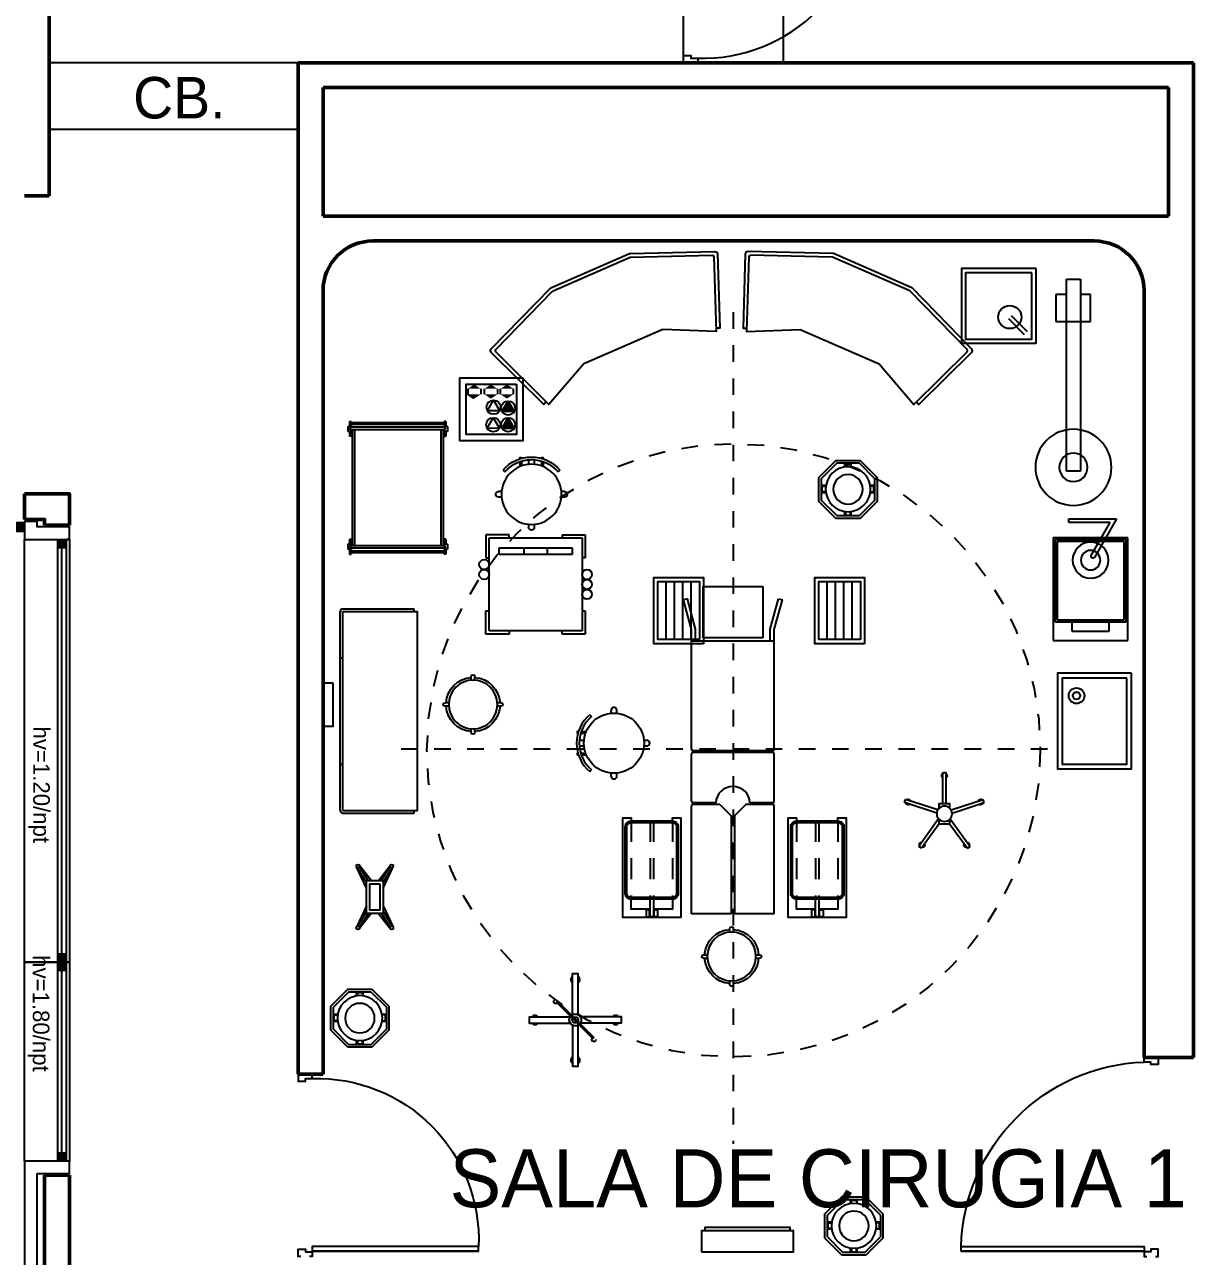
# Model space of a CAD drawing. Header units: millimetres. Extents: x 2523 to 2756, y 378 to 482.
# Drawn here: x 2573.53 to 2580.58, y 444.9 to 452.33 of the extents above; entities that cross this region are included whole.
import ezdxf

# ---------------------------------------------------------------- set-up
doc = ezdxf.new("R2010")
doc.units = ezdxf.units.MM
doc.linetypes.add('HIDDEN2', pattern=[0.1875, 0.125, -0.0625])
doc.linetypes.add('HIDDEN5', pattern=[0.07, 0.04, -0.03])
for name, color, linetype in [('CANCEL', 6, 'Continuous'), ('MOBILIARIO', 161, 'Continuous'), ('MUROS TABLAROCA', 3, 'Continuous'), ('NOTAS', 2, 'Continuous'), ('PRECOLADO', 150, 'Continuous'), ('PUERTAS', 2, 'Continuous'), ('TEXTO', 3, 'Continuous'), ('TEXTOS', 3, 'Continuous')]:
    doc.layers.add(name, color=color, linetype=linetype)
doc.layers.add('MUROS', color=7, linetype='Continuous', lineweight=50)
doc.styles.add('BOLD', font='GOTHIC.TTF')
doc.styles.add('STYLE1', font='GOTHIC.TTF')
doc.styles.add('STYLE2', font='GOTHIC.TTF')

# ---------------------------------------------------------------- blocks, each defined once
blk = doc.blocks.new('P110')
at = {"color": 2}
blk.add_lwpolyline([(0.0317, 1.0882), (0.0317, 0.0853), (0.0317, 1.0882), (0.0594, 1.0882), (0.0594, 0.0853), (0.0317, 0.0853)], close=True, dxfattribs=at)
for points in [[(0, 0.0161), (0, 0), (0.0432, 0), (0.0432, 0.0443), (0.0277, 0.0443), (0.0277, 0.0853), (0, 0.0853), (0, 0.0678)], [(1.1, 0.0161), (1.1, 0), (1.0568, 0), (1.0568, 0.0443), (1.0723, 0.0443), (1.0723, 0.0853), (1.1, 0.0853), (1.1, 0.0678)]]:
    blk.add_lwpolyline(points, dxfattribs=at)
at = {"color": 8}
blk.add_arc((0.0995, 0.1158), 0.9733, 358.20212, 92.36267, dxfattribs=at)
blk = doc.blocks.new('P120')
at = {"color": 2}
for points in [[(0.0161, 1.2), (0, 1.2), (0, 1.1568), (0.0443, 1.1568), (0.0443, 1.1723), (0.0853, 1.1723), (0.0853, 1.2), (0.0678, 1.2)], [(0.0161, 0), (0, 0), (0, 0.0432), (0.0443, 0.0432), (0.0443, 0.0277), (0.0853, 0.0277), (0.0853, 0), (0.0678, 0)]]:
    blk.add_lwpolyline(points, dxfattribs=at)
blk.add_lwpolyline([(1.1882, 0.0317), (0.0853, 0.0317), (1.1882, 0.0317), (1.1882, 0.0594), (0.0853, 0.0594), (0.0853, 0.0317)], close=True, dxfattribs=at)
at = {"color": 8}
blk.add_arc((0.045, 0.0294), 1.1436, 1.50371, 87.98247, dxfattribs=at)
blk = doc.blocks.new('TOCOCIRUGIA$0$177')
at = {"linetype": 'Continuous'}
blk.add_lwpolyline([(0.3102, 0.4795), (0.3175, 0.5003), (0.7289, 0.3237, -0.41216), (0.7368, 0.3041), (0.5381, -0.1681, -0.097185), (0.5359, -0.1713), (0.1709, -0.5361, -0.097185), (0.1677, -0.5382), (-0.3048, -0.7366, -0.41216), (-0.3244, -0.7286), (-0.5006, -0.317), (-0.4797, -0.3098)], format="xyb", dxfattribs=at)
blk.add_lwpolyline([(0.1584, -0.5175, -0.097185), (0.1552, -0.5196), (-0.2977, -0.7097, -0.41216), (-0.3108, -0.7044), (-0.4884, -0.2895), (-0.1839, -0.1838), (0.1839, 0.1838), (0.29, 0.4882), (0.7047, 0.3102, -0.41216), (0.71, 0.2971), (0.5195, -0.1556, -0.097185), (0.5173, -0.1588)], format="xyb", close=True, dxfattribs=at)
blk = doc.blocks.new('31230244')
for p, q in [((0.025, -0.075), (0.375, -0.075)), ((0.025, -0.125), (0.375, -0.125)), ((0.025, -0.175), (0.375, -0.175)), ((0.025, -0.225), (0.375, -0.225))]:
    blk.add_line(p, q)
for points in [[(0, -0.3), (0, 0), (0.4, 0), (0.4, -0.3)], [(0.025, -0.275), (0.025, -0.025), (0.375, -0.025), (0.375, -0.275)]]:
    blk.add_lwpolyline(points, close=True)
blk = doc.blocks.new('M-MAYO')
at = {"linetype": 'HIDDEN2'}
for p, q in [((0.2583, 0.0788), (-0.2132, 0.0788)), ((0.2583, -0.0362), (-0.2132, -0.0362)), ((0.2583, -0.0562), (-0.2132, -0.0562)), ((0.2583, -0.1712), (-0.2132, -0.1712))]:
    blk.add_line(p, q, dxfattribs=at)
for points in [[(0.2583, -0.1712), (0.2768, -0.1712), (0.2768, -0.2212), (-0.3232, -0.2212), (-0.3232, 0.1288), (0.2768, 0.1288), (0.2768, 0.0788), (0.2583, 0.0788)], [(-0.2732, -0.0362), (-0.2732, 0.0788), (-0.2132, 0.0788)], [(-0.2132, -0.1712), (-0.2732, -0.1712), (-0.2732, -0.0562)]]:
    blk.add_lwpolyline(points)
for points in [[(0.2583, 0.0788), (0.2583, -0.1712, -0.414214), (0.2233, -0.2062), (-0.1782, -0.2062, -0.414214), (-0.2132, -0.1712), (-0.2132, 0.0788, -0.414214), (-0.1782, 0.1138), (0.2233, 0.1138, -0.414214)], [(0.2483, 0.0788), (0.2483, -0.1712, -0.414214), (0.2233, -0.1962), (-0.1782, -0.1962, -0.414214), (-0.2032, -0.1712), (-0.2032, 0.0788, -0.414214), (-0.1782, 0.1038), (0.2233, 0.1038, -0.414214)]]:
    blk.add_lwpolyline(points, format="xyb", close=True)
for points in [[(-0.2768, -0.0328), (-0.2768, -0.0114), (-0.32, -0.0114), (-0.32, -0.0328)], [(-0.2768, -0.0597), (-0.2768, -0.081), (-0.32, -0.081), (-0.32, -0.0597)]]:
    blk.add_lwpolyline(points, close=True)
blk.add_lwpolyline([(-0.2132, -0.0562), (-0.31, -0.0562, -1), (-0.31, -0.0362), (-0.2132, -0.0362)], format="xyb")
blk = doc.blocks.new('lamp. de cirugia portatil emerg.')
for p, q in [((0.8806, -0.1052), (0.8806, 0.103)), ((0.8806, 0.103), (1.0431, 0.103)), ((1.0431, 0.103), (1.0431, 0.0428)), ((-0.0223, 0.0428), (-0.0223, -0.0412)), ((1.1349, 0.0428), (-0.0223, 0.0428)), ((1.1349, -0.0412), (1.1349, 0.0428)), ((-0.0223, -0.0412), (1.1349, -0.0412)), ((1.0431, -0.0412), (1.0431, -0.1052)), ((1.0431, -0.1052), (0.8806, -0.1052))]:
    blk.add_line(p, q)
for radius in [0.2294, 0.0854]:
    blk.add_circle((0, 0), radius)
blk = doc.blocks.new('36340048')
blk.add_lwpolyline([(-0.275, -0.025), (-0.275, -0.155), (0.275, -0.155), (0.275, -0.025)], close=True)
blk.add_lwpolyline([(-0.255, -0.155), (-0.255, -0.175), (0.255, -0.175), (0.255, -0.155)])
blk = doc.blocks.new('TERAPI$0$xx')
at = {"ltscale": 0.1}
for p, q in [((-0.0531, 0.02), (-0.1817, 0.0814)), ((0.0531, 0.02), (0.1817, 0.0814)), ((-0.1, -0.0079), (-0.1926, 0.0636)), ((0.1, -0.0079), (0.1926, 0.0636)), ((-0.1, -0.0521), (-0.1926, -0.1236)), ((0.1, -0.0521), (0.1926, -0.1236)), ((-0.0531, -0.08), (-0.1817, -0.1414)), ((0.0531, -0.08), (0.1817, -0.1414))]:
    blk.add_line(p, q, dxfattribs=at)
for p, q in [((-0.0875, 0.02), (-0.1761, 0.0745)), ((0.0875, 0.02), (0.1761, 0.0745)), ((-0.1, 0.0101), (-0.184, 0.0617)), ((0.1, 0.0101), (0.184, 0.0617)), ((-0.1, -0.0701), (-0.184, -0.1217)), ((0.1, -0.0701), (0.184, -0.1217)), ((-0.0875, -0.08), (-0.1761, -0.1345)), ((0.0875, -0.08), (0.1761, -0.1345))]:
    blk.add_line(p, q)
for points in [[(0.1, -0.08), (-0.1, -0.08), (-0.1, 0.02), (0.1, 0.02)], [(0.08, -0.06), (-0.08, -0.06), (-0.08, 0), (0.08, 0)]]:
    blk.add_lwpolyline(points, close=True)
for centre in [(-0.1862, 0.0719), (0.1862, 0.0719), (-0.1862, -0.1319), (0.1862, -0.1319)]:
    blk.add_circle(centre, 0.0105)
blk = doc.blocks.new('TOCOCIRUGIA$0$85')
at = {"linetype": 'Continuous'}
for p, q in [((-0.0171, 0.4057), (-0.0171, 0.4236)), ((0.0171, 0.4057), (0.0171, 0.4236)), ((-0.1805, 0.2424), (-0.1984, 0.2424)), ((0.1984, 0.2424), (0.1805, 0.2424)), ((-0.1805, 0.2081), (-0.1984, 0.2081)), ((0.1984, 0.2081), (0.1805, 0.2081)), ((-0.1714, 0.0791), (-0.1605, 0.09)), ((0.1714, 0.0791), (0.1605, 0.09)), ((-0.0699, 0.0274), (-0.0699, 0.058)), ((-0.0699, 0.0067), (-0.0699, 0.0111)), ((-0.0611, 0.0245), (-0.0611, 0.0545)), ((-0.0611, 0.0067), (-0.0611, 0.0084)), ((-0.0171, 0.0161), (-0.0171, 0.0448)), ((0.0171, 0.0161), (0.0171, 0.0448)), ((0.0611, 0.0245), (0.0611, 0.0545)), ((0.0611, 0.0067), (0.0611, 0.0084)), ((0.0699, 0.0274), (0.0699, 0.058)), ((0.0699, 0.0067), (0.0699, 0.0111))]:
    blk.add_line(p, q, dxfattribs=at)
blk.add_circle((0, 0.2252), 0.1813, dxfattribs=at)
for centre, radius, start, end in [((0, 0.4236), 0.0171, 0, 180), ((-0.1984, 0.2252), 0.0171, 90, 270), ((0.1984, 0.2252), 0.0171, 270, 90), ((0, 0.2252), 0.2252, 220.44972, 319.55028), ((0, 0.2252), 0.2098, 220.11469, 319.88531), ((-0.0655, 0.0067), 0.00439, 180, 0), ((0.0655, 0.0067), 0.00439, 180, 0)]:
    blk.add_arc(centre, radius, start, end, dxfattribs=at)
blk = doc.blocks.new('32540054')
for p, q in [((-0.0206, 0.1599), (-0.0206, 0.134)), ((-0.1606, 0.0199), (-0.1337, 0.0199)), ((0.1344, 0.0199), (0.1594, 0.0199)), ((-0.1606, -0.0201), (-0.1336, -0.0201)), ((0.1344, -0.0201), (0.1594, -0.0201)), ((-0.0206, -0.1338), (-0.0206, -0.1601)), ((0.0244, -0.1601), (0.0244, -0.1332))]:
    blk.add_line(p, q)
for points in [[(-0.1756, -0.0726), (-0.0731, -0.1751), (0.0719, -0.1751), (0.1744, -0.0726), (0.1744, 0.0724), (0.0719, 0.1749), (-0.0731, 0.1749), (-0.1756, 0.0724)], [(0.1594, 0.0662), (0.0657, 0.1599), (-0.0669, 0.1599), (-0.1606, 0.0662), (-0.1606, -0.0664), (-0.0669, -0.1601), (0.0657, -0.1601), (0.1594, -0.0664)]]:
    blk.add_lwpolyline(points, close=True)
for points in [[(-0.0156, 0.1347), (-0.0156, 0.1549), (0.0194, 0.1549), (0.0194, 0.1343)], [(0.0244, 0.1335), (0.0244, 0.1599)], [(-0.1343, -0.0151), (-0.1556, -0.0151), (-0.1556, 0.0149), (-0.1343, 0.0149)], [(0.135, -0.0151), (0.1544, -0.0151), (0.1544, 0.0149), (0.1351, 0.0149)], [(-0.0156, -0.1344), (-0.0156, -0.1551), (0.0194, -0.1551), (0.0194, -0.134)]]:
    blk.add_lwpolyline(points)
for centre, radius in [((0.0004, 0.0001), 0.1355), ((0, 0), 0.0892)]:
    blk.add_circle(centre, radius)
blk = doc.blocks.new('respirador con palanaca')
for p, q in [((-0.6187, 0.225), (0, 0.225)), ((-0.6187, -0.225), (-0.6187, 0.225)), ((0, 0.225), (0, -0.225)), ((-0.6075, 0.2137), (-0.1125, 0.2137)), ((-0.6075, -0.2137), (-0.6075, 0.2137)), ((-0.5962, 0.2025), (-0.1237, 0.2025)), ((-0.5962, -0.2025), (-0.5962, 0.2025)), ((-0.1237, 0.2025), (-0.1237, -0.2025)), ((-0.1125, 0.2137), (-0.1125, -0.2137)), ((-0.7104, 0.1309), (-0.7329, 0.1309)), ((-0.7329, 0.1309), (-0.7329, -0.1569)), ((-0.7104, -0.1179), (-0.7104, 0.1309)), ((-0.1125, 0.1125), (-0.0562, 0.1125)), ((-0.0562, 0.1125), (-0.0562, -0.1125)), ((-0.7329, -0.1569), (-0.5004, -0.0226)), ((-0.5117, -0.0031), (-0.7104, -0.1179)), ((-0.0562, -0.1125), (-0.1125, -0.1125)), ((-0.1125, -0.2137), (-0.6075, -0.2137)), ((-0.1237, -0.2025), (-0.5962, -0.2025)), ((0, -0.225), (-0.6187, -0.225))]:
    blk.add_line(p, q)
for radius in [0.1087, 0.0588]:
    blk.add_circle((-0.4837, 0), radius)
blk.add_arc((-0.5077, -0.0138), 0.0114, 309.31389, 110.68611)
blk = doc.blocks.new('186')
at = {"linetype": 'Continuous'}
for p, q in [((0.6, 0), (-0.6, 0)), ((-0.6, -0.45), (-0.6, 0)), ((0.6, -0.45), (0.6, 0)), ((-0.6, -0.02), (-0.616, -0.02)), ((-0.616, -0.45), (-0.616, -0.02)), ((0.616, -0.02), (0.6, -0.02)), ((0.616, -0.45), (0.616, -0.02)), ((0.6, -0.45), (-0.6, -0.45)), ((0.6, -0.466), (-0.6, -0.466)), ((-0.321, -0.466), (-0.321, -0.45)), ((-0.32, -0.466), (-0.32, -0.45)), ((0.32, -0.466), (0.32, -0.45)), ((0.321, -0.466), (0.321, -0.45)), ((0.322, -0.466), (0.322, -0.45))]:
    blk.add_line(p, q, dxfattribs=at)
for centre, start, end in [((-0.6, -0.45), 180, 270), ((0.6, -0.45), 270, 0)]:
    blk.add_arc(centre, 0.016, start, end, dxfattribs=at)
blk = doc.blocks.new('10810022')
for points in [[(0.0265, 0.1818), (0.0265, -0.1902), (0.5065, -0.1902), (0.5065, 0.1818)], [(0.0505, 0.1578), (0.0505, -0.1662), (0.4825, -0.1662), (0.4825, 0.1578)]]:
    blk.add_lwpolyline(points, close=True)
for radius in [0.0394, 0.0185]:
    blk.add_circle((0.1391, -0.0944), radius)
blk = doc.blocks.new('11160328')
blk.add_line((0.1113, 0.1049), (-0.1049, -0.1113))
for points in [[(-0.0182, 0.0311, -0.267953), (0.0179, 0.0313), (0.0179, 0.2793), (-0.0182, 0.2793)], [(-0.0311, -0.0182, -0.267953), (-0.0313, 0.0179), (-0.2793, 0.0179), (-0.2793, -0.0182)], [(0.0311, 0.0182, -0.267953), (0.0313, -0.0179), (0.2793, -0.0179), (0.2793, 0.0182)], [(0.0182, -0.0311, -0.267953), (-0.0179, -0.0313), (-0.0179, -0.2793), (0.0182, -0.2793)]]:
    blk.add_lwpolyline(points, format="xyb", close=True)
blk.add_lwpolyline([(-0.1178, -0.1242, -2.414214), (-0.1051, -0.1115), (-0.1115, -0.1051), (0.1052, 0.1115), (0.1115, 0.1052, -2.414214), (0.1243, 0.1179)], format="xyb")
for radius in [0.036, 0.018]:
    blk.add_circle((0, 0), radius)
for centre, start, end in [((-0.0001, 0.2433), 131.86674, 228.13326), ((-0.0001, 0.2433), 311.75396, 48.24604), ((-0.2433, -0.0001), 41.75396, 138.24604), ((0.2433, 0.0001), 41.86674, 138.13326), ((-0.2433, -0.0001), 221.86674, 318.13326), ((0.2433, 0.0001), 221.75396, 318.24604), ((0.0001, -0.2433), 131.75396, 228.24604), ((0.0001, -0.2433), 311.86674, 48.13326)]:
    blk.add_arc(centre, 0.027, start, end)
blk = doc.blocks.new('carro material')
for p, q in [((-0.16, 0.02), (-0.3, 0.02)), ((-0.3, 0.02), (-0.3, -0.12)), ((-0.28, 0), (0.28, 0)), ((-0.28, -0.56), (-0.28, 0)), ((-0.16, 0), (-0.16, 0.02)), ((0.16, 0.02), (0.3, 0.02)), ((0.16, 0.02), (0.16, 0)), ((0.28, 0), (0.28, -0.56)), ((0.3, 0.02), (0.3, -0.12)), ((-0.22, -0.06), (0.22, -0.06)), ((-0.22, -0.1), (-0.22, -0.06)), ((-0.07, -0.06), (-0.07, -0.1)), ((0.07, -0.06), (0.07, -0.1)), ((0.22, -0.06), (0.22, -0.1)), ((-0.3, -0.12), (-0.28, -0.12)), ((0.22, -0.1), (-0.22, -0.1)), ((0.3, -0.12), (0.28, -0.12)), ((-0.3, -0.58), (-0.3, -0.44)), ((-0.3, -0.44), (-0.28, -0.44)), ((0.28, -0.44), (0.3, -0.44)), ((0.3, -0.44), (0.3, -0.58)), ((-0.16, -0.58), (-0.3, -0.58)), ((0.28, -0.56), (-0.28, -0.56)), ((-0.16, -0.56), (-0.16, -0.58)), ((0.16, -0.58), (0.16, -0.56)), ((0.3, -0.58), (0.16, -0.58))]:
    blk.add_line(p, q)
for centre in [(-0.31, -0.16), (-0.31, -0.22), (0.31, -0.22), (0.31, -0.28), (0.31, -0.34)]:
    blk.add_circle(centre, 0.03)
blk = doc.blocks.new('TOCOCIRUGIA$0$86')
at = {"linetype": 'Continuous'}
for p, q in [((-0.0109, 0.1688), (-0.0109, 0.1466)), ((0.0109, 0.1688), (0.0109, 0.1466)), ((-0.1466, 0.0109), (-0.1688, 0.0109)), ((0.1688, 0.0109), (0.1466, 0.0109)), ((-0.1466, -0.0109), (-0.1688, -0.0109)), ((0.1688, -0.0109), (0.1466, -0.0109)), ((-0.0109, -0.1466), (-0.0109, -0.1688)), ((0.0109, -0.1466), (0.0109, -0.1688))]:
    blk.add_line(p, q, dxfattribs=at)
blk.add_circle((0, 0), 0.147, dxfattribs=at)
for centre, radius, start, end in [((0, 0), 0.1633, 93.82255, 176.17745), ((0, 0.1688), 0.0109, 0, 180), ((0, 0), 0.1633, 3.82255, 86.17745), ((-0.1688, 0), 0.0109, 90, 270), ((0.1688, 0), 0.0109, 270, 90), ((0, 0), 0.1633, 183.82255, 266.17745), ((0, 0), 0.1633, 273.82255, 356.17745), ((0, -0.1688), 0.0109, 180, 0)]:
    blk.add_arc(centre, radius, start, end, dxfattribs=at)
blk = doc.blocks.new('ENSEÑANZA TOCOCIRUGIA$0$MESA CARRO ANESTESIOLOGO')
for p, q in [((-0.3, 0.7317), (-0.3, 0.7617)), ((-0.28, 0.7617), (-0.3, 0.7617)), ((-0.3, 0.7317), (-0.3, 0.7617)), ((-0.29, 0.7917), (-0.28, 0.7917)), ((-0.29, 0.7667), (-0.29, 0.7917)), ((-0.29, 0.7667), (-0.29, 0.7917)), ((-0.29, 0.7667), (-0.28, 0.7667)), ((-0.28, 0.7717), (-0.28, 0.7917)), ((-0.28, 0.7667), (-0.28, 0.7917)), ((-0.28, 0.7717), (-0.28, 0.7917)), ((0.28, 0.7838), (-0.28, 0.7838)), ((0.28, 0.7738), (-0.28, 0.7738)), ((-0.28, 0.7567), (-0.28, 0.7617)), ((0.28, 0.7567), (-0.28, 0.7567)), ((0.28, 0.7717), (0.28, 0.7917)), ((0.29, 0.7917), (0.28, 0.7917)), ((0.28, 0.7667), (0.28, 0.7917)), ((0.28, 0.7717), (0.28, 0.7917)), ((0.29, 0.7667), (0.28, 0.7667)), ((0.28, 0.7617), (0.3, 0.7617)), ((0.28, 0.7567), (0.28, 0.7617)), ((0.29, 0.7667), (0.29, 0.7917)), ((0.29, 0.7667), (0.29, 0.7917)), ((0.3, 0.7317), (0.3, 0.7617)), ((-0.28, 0.7317), (-0.3, 0.7317)), ((-0.3, 0.7317), (-0.28, 0.7317)), ((-0.28, 0.7317), (-0.29, 0.7317)), ((-0.29, 0.7017), (-0.29, 0.7317)), ((-0.29, 0.7017), (-0.29, 0.7317)), ((-0.29, 0.7017), (-0.28, 0.7017)), ((-0.29, 0.7017), (-0.28, 0.7017)), ((0.28, 0.7417), (-0.28, 0.7417)), ((0.28, 0.7417), (-0.28, 0.7417)), ((-0.28, 0.7317), (-0.28, 0.7417)), ((-0.28, 0.7317), (-0.28, 0.7417)), ((-0.28, 0.7017), (-0.28, 0.7317)), ((-0.28, 0.7017), (-0.28, 0.7317)), ((-0.2748, 0.0417), (-0.2748, 0.7417)), ((-0.26, 0.0417), (-0.26, 0.7417)), ((0.26, 0.0417), (0.26, 0.7417)), ((0.2748, 0.0417), (0.2748, 0.7417)), ((0.28, 0.7317), (0.28, 0.7417)), ((0.28, 0.7017), (0.28, 0.7317)), ((0.3, 0.7317), (0.28, 0.7317)), ((0.29, 0.7017), (0.28, 0.7017)), ((0.29, 0.7017), (0.29, 0.7317)), ((-0.29, 0.0517), (-0.29, 0.0817)), ((-0.28, 0.0817), (-0.29, 0.0817)), ((-0.28, 0.0517), (-0.28, 0.0817)), ((0.28, 0.0817), (0.29, 0.0817)), ((0.28, 0.0517), (0.28, 0.0817)), ((0.29, 0.0517), (0.29, 0.0817)), ((-0.3, 0.0217), (-0.3, 0.0517)), ((-0.28, 0.0517), (-0.3, 0.0517)), ((-0.3, 0.0217), (-0.28, 0.0217)), ((-0.29, -0.007), (-0.29, 0.018)), ((-0.29, 0.018), (-0.28, 0.018)), ((-0.28, 0.0417), (-0.28, 0.0517)), ((0.28, 0.0417), (-0.28, 0.0417)), ((0.28, 0.0267), (-0.28, 0.0267)), ((-0.28, 0.0217), (-0.28, 0.0267)), ((-0.28, -0.007), (-0.28, 0.018)), ((0.28, 0.01), (-0.28, 0.01)), ((0.28, 0), (-0.28, 0)), ((0.28, 0.0417), (0.28, 0.0517)), ((0.3, 0.0517), (0.28, 0.0517)), ((0.28, 0.0217), (0.28, 0.0267)), ((0.3, 0.0217), (0.28, 0.0217)), ((0.28, -0.002), (0.28, 0.018)), ((0.28, -0.007), (0.28, 0.018)), ((0.29, 0.018), (0.28, 0.018)), ((0.28, -0.002), (0.28, 0.018)), ((0.29, -0.007), (0.29, 0.018)), ((0.29, -0.007), (0.29, 0.018)), ((0.3, 0.0217), (0.3, 0.0517)), ((-0.29, -0.007), (-0.28, -0.007)), ((0.29, -0.007), (0.28, -0.007))]:
    blk.add_line(p, q)
for centre, start, end in [((-0.28, 0.7492), 90, 270), ((0.28, 0.7492), 270, 90), ((-0.28, 0.0342), 90, 270), ((0.28, 0.0342), 270, 90)]:
    blk.add_arc(centre, 0.0075, start, end)
blk = doc.blocks.new('TOCOCIRUGIA$0$725')
for p, q in [((0, -0.24), (0, 0)), ((0, 0), (0.6509, 0)), ((0.6809, 0), (0.9641, 0)), ((0.9941, 0), (1.715, 0)), ((1.645, -0.5), (1.645, 0)), ((1.715, 0), (1.8946, 0.0484)), ((1.7183, -0.025), (1.9011, 0.0243)), ((1.9011, 0.0243), (1.8946, 0.0484)), ((0.6609, -0.1719), (0.6609, -0.01)), ((0.6709, -0.147), (0.6709, -0.01)), ((0.9741, -0.49), (0.9741, -0.01)), ((0.9841, -0.49), (0.9841, -0.01)), ((1.645, -0.025), (1.7183, -0.025)), ((1.665, -0.43), (1.665, -0.07)), ((1.665, -0.07), (1.975, -0.07)), ((1.975, -0.07), (1.975, -0.43)), ((0.6609, -0.1719), (0.5927, -0.24)), ((0.5927, -0.24), (0, -0.24)), ((0.5927, -0.26), (0, -0.26)), ((0, -0.5), (0, -0.26)), ((0.6609, -0.3281), (0.5927, -0.26)), ((0.6609, -0.49), (0.6609, -0.3281)), ((0.6709, -0.49), (0.6709, -0.353)), ((1.975, -0.43), (1.665, -0.43)), ((0, -0.5), (0.6509, -0.5)), ((0.6809, -0.5), (0.9641, -0.5)), ((0.9941, -0.5), (1.715, -0.5)), ((1.645, -0.475), (1.7183, -0.475)), ((1.715, -0.5), (1.8946, -0.5484)), ((1.7183, -0.475), (1.9011, -0.5243)), ((1.9011, -0.5243), (1.8946, -0.5484))]:
    blk.add_line(p, q)
for centre, radius, start, end in [((0.6509, -0.01), 0.01, 0, 90), ((0.6809, -0.01), 0.01, 90, 180), ((0.9641, -0.01), 0.01, 360, 90), ((0.9941, -0.01), 0.01, 90, 180), ((0.6659, -0.25), 0.1031, 272.77901, 87.22099), ((0.6509, -0.49), 0.01, 270, 0), ((0.6809, -0.49), 0.01, 180, 270), ((0.9641, -0.49), 0.01, 270, 360), ((0.9941, -0.49), 0.01, 180, 270)]:
    blk.add_arc(centre, radius, start, end)
blk = doc.blocks.new('11160286')
for p, q in [((0.01, 0.25), (-0.01, 0.25)), ((-0.01, 0.0625), (-0.01, 0.25)), ((0.01, 0.0625), (0.01, 0.25)), ((-0.2409, 0.0677), (-0.2347, 0.0868)), ((-0.0399, 0.0235), (-0.2347, 0.0868)), ((0.0399, 0.0235), (0.2347, 0.0868)), ((0.2409, 0.0677), (0.2347, 0.0868)), ((-0.0461, 0.0045), (-0.2409, 0.0677)), ((0.0461, 0.0045), (0.2409, 0.0677)), ((-0.0347, -0.0307), (-0.155, -0.1964)), ((-0.0312, -0.06), (-0.1389, -0.2081)), ((0.0312, -0.06), (0.1389, -0.2081)), ((0.0347, -0.0307), (0.155, -0.1964)), ((-0.1389, -0.2081), (-0.155, -0.1964)), ((0.1389, -0.2081), (0.155, -0.1964))]:
    blk.add_line(p, q)
for points in [[(0.0312, 0.0341), (0.0312, 0.0625), (-0.0312, 0.0625), (-0.0312, 0.0341)], [(-0.0312, -0.0341), (-0.0312, -0.0625), (0.0312, -0.0625), (0.0312, -0.0341)]]:
    blk.add_lwpolyline(points)
blk.add_circle((0, 0), 0.0463)
for centre, start, end in [((0, 0.2297), 127.77464, 232.22536), ((0, 0.2297), 307.77464, 52.22536), ((-0.219, 0.0712), 19.77464, 124.22536), ((0.219, 0.0712), 55.77464, 160.22536), ((-0.219, 0.0712), 199.77464, 304.22536), ((0.219, 0.0712), 235.77464, 340.22536), ((-0.1344, -0.1867), 96.18363, 191.81637), ((-0.1344, -0.1867), 267.61473, 20.38527), ((0.1344, -0.1867), 159.61473, 272.38527), ((0.1344, -0.1867), 348.18363, 83.81637)]:
    blk.add_arc(centre, 0.0163, start, end)

msp = doc.modelspace()

# ---------------------------------------------------------------- hatches: boundary and pattern name
at = {"layer": 'MOBILIARIO'}
h = msp.add_hatch(color=256, dxfattribs=at)
h.paths.add_polyline_path([(2576.1988, 450.0996), (2576.238, 450.0736), (2576.2771, 450.0996)])
h.paths.add_polyline_path([(2576.1988, 450.1327), (2576.2771, 450.1327), (2576.238, 450.1586)])
h = msp.add_hatch(color=256, dxfattribs=at)
h.paths.add_polyline_path([(2576.2988, 450.0996), (2576.338, 450.0736), (2576.3771, 450.0996)])
h.paths.add_polyline_path([(2576.2988, 450.1327), (2576.3771, 450.1327), (2576.338, 450.1586)])
h = msp.add_hatch(color=256, dxfattribs=at)
h.paths.add_polyline_path([(2576.396, 450.0996), (2576.4351, 450.0736), (2576.4743, 450.0996)])
h.paths.add_polyline_path([(2576.396, 450.1327), (2576.4743, 450.1327), (2576.4351, 450.1586)])
for points in [[(2576.4419, 450.0585), (2576.4787, 449.9948), (2576.4051, 449.9948)], [(2576.4419, 449.9579), (2576.4787, 449.8941), (2576.4051, 449.8941)]]:
    msp.add_hatch(color=256, dxfattribs=at).paths.add_polyline_path(points)

# ---------------------------------------------------------------- linework, layer by layer
at = {"layer": 'CANCEL'}
for p, q in [((2573.7505, 446.6743), (2573.7505, 449.2243)), ((2573.7505, 445.4743), (2573.7505, 446.6743))]:
    msp.add_line(p, q, dxfattribs=at)
for points in [[(2573.5256, 449.2743), (2573.5256, 449.3243), (2573.4756, 449.3243), (2573.4756, 449.2743)], [(2573.7755, 449.1743), (2573.7255, 449.1743), (2573.7255, 449.2243), (2573.7755, 449.2243)], [(2573.7255, 446.6743), (2573.7255, 449.2243), (2573.7755, 449.2243), (2573.7755, 446.6743)], [(2573.7755, 446.6743), (2573.7255, 446.6743), (2573.7255, 446.7243), (2573.7755, 446.7243)], [(2573.7755, 446.6243), (2573.7255, 446.6243), (2573.7255, 446.6743), (2573.7755, 446.6743)], [(2573.7255, 445.4743), (2573.7255, 446.6743), (2573.7755, 446.6743), (2573.7755, 445.4743)], [(2573.7755, 445.4743), (2573.7255, 445.4743), (2573.7255, 445.5243), (2573.7755, 445.5243)]]:
    msp.add_lwpolyline(points, close=True, dxfattribs=at)
for points in [[(2573.5256, 449.2743), (2573.5256, 449.3243), (2573.4756, 449.2743), (2573.4756, 449.3243)], [(2573.7755, 449.1743), (2573.7255, 449.1743), (2573.7755, 449.2243), (2573.7255, 449.2243)], [(2573.7755, 446.6743), (2573.7255, 446.6743), (2573.7755, 446.7243), (2573.7255, 446.7243)], [(2573.7755, 446.6243), (2573.7255, 446.6243), (2573.7755, 446.6743), (2573.7255, 446.6743)], [(2573.7755, 445.4743), (2573.7255, 445.4743), (2573.7755, 445.5243), (2573.7255, 445.5243)]]:
    msp.add_solid(points, dxfattribs=at)
at = {"layer": 'MOBILIARIO', "linetype": 'HIDDEN5'}
for p, q in [((2577.7999, 450.5953), (2577.7999, 445.5777)), ((2575.7959, 447.9618), (2579.7941, 447.9618))]:
    msp.add_line(p, q, dxfattribs=at)
at = {"layer": 'MOBILIARIO'}
for p, q in [((2579.4771, 450.5744), (2579.5726, 450.4789)), ((2579.4595, 450.5567), (2579.5549, 450.4612)), ((2576.1986, 450.1327), (2576.1986, 450.0996)), ((2576.2773, 450.1327), (2576.2773, 450.0996)), ((2576.2991, 450.0996), (2576.2991, 450.1327)), ((2576.3773, 450.1328), (2576.3773, 450.0997)), ((2576.3961, 450.0996), (2576.3961, 450.1327)), ((2576.4744, 450.0996), (2576.4744, 450.1327)), ((2576.2367, 450.0736), (2576.1975, 450.0996))]:
    msp.add_line(p, q, dxfattribs=at)
for points in [[(2577.5005, 452.0993), (2577.5005, 453.1993), (2578.1005, 453.1993), (2578.1005, 452.0993)], [(2575.1755, 452.0993), (2573.6755, 452.0993), (2573.6755, 451.6993), (2575.1755, 451.6993)], [(2579.6264, 450.858), (2579.1764, 450.858), (2579.1764, 450.408), (2579.6264, 450.408)], [(2579.6014, 450.833), (2579.2014, 450.833), (2579.2014, 450.433), (2579.6014, 450.433)], [(2576.354, 450.0641), (2576.3914, 450.0007), (2576.3178, 450)], [(2576.4419, 450.0585), (2576.4787, 449.9948), (2576.4051, 449.9948)], [(2576.3522, 449.9581), (2576.3896, 449.8947), (2576.316, 449.894)], [(2576.4419, 449.9579), (2576.4787, 449.8941), (2576.4051, 449.8941)], [(2575.3838, 448.3598), (2575.3838, 448.096), (2575.3333, 448.096), (2575.3333, 448.3598)]]:
    msp.add_lwpolyline(points, close=True, dxfattribs=at)
at = {"layer": 'MOBILIARIO', "ltscale": 20}
for points in [[(2576.5315, 450.1993), (2576.5315, 449.8183), (2576.1505, 449.8183), (2576.1505, 450.1993)], [(2576.4934, 450.1612), (2576.4934, 449.8564), (2576.1886, 449.8564), (2576.1886, 450.1612)]]:
    msp.add_lwpolyline(points, close=True, dxfattribs=at)
at = {"layer": 'MOBILIARIO'}
for centre, radius in [((2579.4683, 450.5655), 0.0698), ((2576.3544, 450.0216), 0.0425), ((2576.4419, 450.016), 0.0425), ((2576.3526, 449.9156), 0.0425), ((2576.4419, 449.9154), 0.0425)]:
    msp.add_circle(centre, radius, dxfattribs=at)
at = {"layer": 'MOBILIARIO', "linetype": 'HIDDEN5'}
msp.add_circle((2577.8023, 447.9518), 1.85, dxfattribs=at)
at = {"layer": 'MUROS'}
for p, q in [((2573.6743, 451.2968), (2573.6755, 459.7493)), ((2580.5755, 452.0993), (2575.1755, 452.0993)), ((2575.1755, 452.0993), (2575.1755, 445.9993)), ((2580.5755, 446.0993), (2580.5755, 452.0993)), ((2575.3255, 451.9493), (2580.4255, 451.9493)), ((2575.3255, 451.1743), (2575.3255, 451.9493)), ((2580.4255, 451.9493), (2580.4255, 451.1743)), ((2573.6743, 451.2968), (2573.5243, 451.2968)), ((2580.4255, 451.1743), (2575.3255, 451.1743)), ((2575.6255, 451.0243), (2579.978, 451.0243)), ((2575.3255, 445.9993), (2575.3255, 450.7243)), ((2580.278, 450.7243), (2580.278, 446.0993)), ((2580.5755, 446.0993), (2580.278, 446.0993)), ((2575.3255, 445.9993), (2575.1755, 445.9993))]:
    msp.add_line(p, q, dxfattribs=at)
for points in [[(2573.5256, 449.4993), (2573.7956, 449.4993), (2573.7956, 449.3093)], [(2573.5256, 449.3443), (2573.5256, 449.4993)], [(2573.5256, 449.3443), (2573.6456, 449.3443), (2573.6456, 449.3093)], [(2573.6456, 449.3093), (2573.7956, 449.3093)], [(2573.6456, 445.3893), (2573.6456, 444.3593)], [(2573.7956, 445.3893), (2573.6456, 445.3893)], [(2573.7956, 445.3893), (2573.7956, 444.3593)]]:
    msp.add_lwpolyline(points, dxfattribs=at)
for centre, start, end in [((2575.6255, 450.7243), 90, 180), ((2579.978, 450.7243), 0, 90)]:
    msp.add_arc(centre, 0.3, start, end, dxfattribs=at)
at = {"layer": 'MUROS TABLAROCA'}
msp.add_lwpolyline([(2573.7956, 449.2243), (2573.7806, 449.2243)], dxfattribs=at)
at = {"layer": 'PRECOLADO'}
msp.add_line((2573.5256, 449.3343), (2573.6006, 449.3343), dxfattribs=at)
msp.add_lwpolyline([(2573.5256, 449.3343), (2573.5256, 449.2243), (2573.7956, 449.2243), (2573.7956, 449.2993), (2573.6006, 449.2993), (2573.6006, 449.3343)], dxfattribs=at)
at = {"layer": 'PRECOLADO', "color": 2}
msp.add_lwpolyline([(2573.5256, 446.6743), (2573.5256, 449.2243), (2573.7956, 449.2243), (2573.7956, 446.6743)], close=True, dxfattribs=at)
at = {"layer": 'PRECOLADO', "color": 3}
msp.add_lwpolyline([(2573.5256, 445.4743), (2573.5256, 446.6743), (2573.7956, 446.6743), (2573.7956, 445.4743)], close=True, dxfattribs=at)
at = {"layer": 'PRECOLADO'}
msp.add_lwpolyline([(2573.6006, 445.3993), (2573.7956, 445.3993), (2573.7956, 445.4743), (2573.5256, 445.4743), (2573.5256, 444.2743), (2573.7956, 444.2743), (2573.7956, 444.3493), (2573.6006, 444.3493)], close=True, dxfattribs=at)

# ---------------------------------------------------------------- block references
at = {"layer": 'MOBILIARIO', "extrusion": (0, 0, -1), "xscale": -1, "zscale": -1}
for name, p, rotation in [('TOCOCIRUGIA$0$177', (-2577.1366, 450.3865), 201.4515848568316), ('TOCOCIRUGIA$0$725', (-2577.5478, 446.9648), 270)]:
    msp.add_blockref(name, p, dxfattribs=dict(at, rotation=rotation))
at = {"layer": 'MOBILIARIO', "extrusion": (0, 0, -1), "zscale": -1}
for name, p, rotation in [('TOCOCIRUGIA$0$177', (-2578.4412, 450.3865), 158.5484151431685), ('TOCOCIRUGIA$0$85', (-2576.5829, 449.7212, 0), 180), ('TOCOCIRUGIA$0$86', (-2576.2306, 448.2283), 180), ('TOCOCIRUGIA$0$86', (-2577.7901, 446.7083), 270)]:
    msp.add_blockref(name, p, dxfattribs=dict(at, rotation=rotation))
at = {"layer": 'MOBILIARIO', "xscale": -1}
for name, p, rotation in [('lamp. de cirugia portatil emerg.', (2579.852, 449.6589), 270), ('ENSEÑANZA TOCOCIRUGIA$0$MESA CARRO ANESTESIOLOGO', (2575.7754, 449.9278), 180), ('32540054', (2578.4924, 449.5266), 270), ('respirador con palanaca', (2579.9558, 448.6152), 90), ('32540054', (2575.5478, 446.3364), 270), ('32540054', (2578.528, 445.0831), 270), ('36340048', (2577.8862, 444.8995), 180)]:
    msp.add_blockref(name, p, dxfattribs=dict(at, rotation=rotation))
at = {"layer": 'MOBILIARIO'}
msp.add_blockref('carro material', (2576.6077, 449.2327), dxfattribs=at)
for name, p, rotation in [('31230244', (2577.3211, 448.5948), 90), ('31230244', (2578.2919, 448.5948), 90), ('186', (2575.8951, 448.1893), 270), ('TOCOCIRUGIA$0$85', (2576.8553, 447.9951), 270), ('M-MAYO', (2577.2624, 447.2673), 90), ('M-MAYO', (2578.2607, 447.2673), 90), ('TERAPI$0$xx', (2575.6081, 447.0673), 90), ('11160328', (2576.8473, 446.3252), 90)]:
    msp.add_blockref(name, p, dxfattribs=dict(at, rotation=rotation))
at = {"layer": 'MOBILIARIO', "extrusion": (0, 0, -1), "xscale": -1.200000000000045, "yscale": 1.200000000000045, "zscale": -1.200000000000045, "rotation": 90}
msp.add_blockref('10810022', (-2579.9839, 448.4482), dxfattribs=at)
at = {"layer": 'MOBILIARIO', "xscale": -1}
msp.add_blockref('11160286', (2579.0737, 447.569), dxfattribs=at)
at = {"layer": 'PUERTAS', "rotation": 270}
msp.add_blockref('P110', (2577.5005, 453.1993), dxfattribs=at)
at = {"layer": 'PUERTAS', "xscale": -1}
msp.add_blockref('P120', (2580.3632, 444.8993), dxfattribs=at)
at = {"layer": 'PUERTAS', "xscale": -1, "rotation": 270.0000000004648}
msp.add_blockref('P110', (2575.1755, 444.8993), dxfattribs=at)

# ---------------------------------------------------------------- texts
at = {"layer": 'NOTAS', "char_height": 0.1, "attachment_point": 1, "rotation": 270, "style": 'BOLD'}
for s, insert in [('hv=1.20/npt', (2573.6772, 448.0953)), ('hv=1.80/npt', (2573.6747, 446.7159))]:
    msp.add_mtext(s, dxfattribs=dict(at, insert=insert))
at = {"layer": 'TEXTO', "color": 4, "style": 'STYLE2'}
msp.add_text('SALA DE CIRUGIA 1', height=0.35, dxfattribs=at).set_placement((2576.0886, 445.1952))
at = {"layer": 'TEXTOS', "insert": (2574.4587, 451.8867), "char_height": 0.25, "width": 2.925303, "attachment_point": 5, "style": 'STYLE1'}
msp.add_mtext('CB.', dxfattribs=at)

doc.saveas('drawing.dxf')
